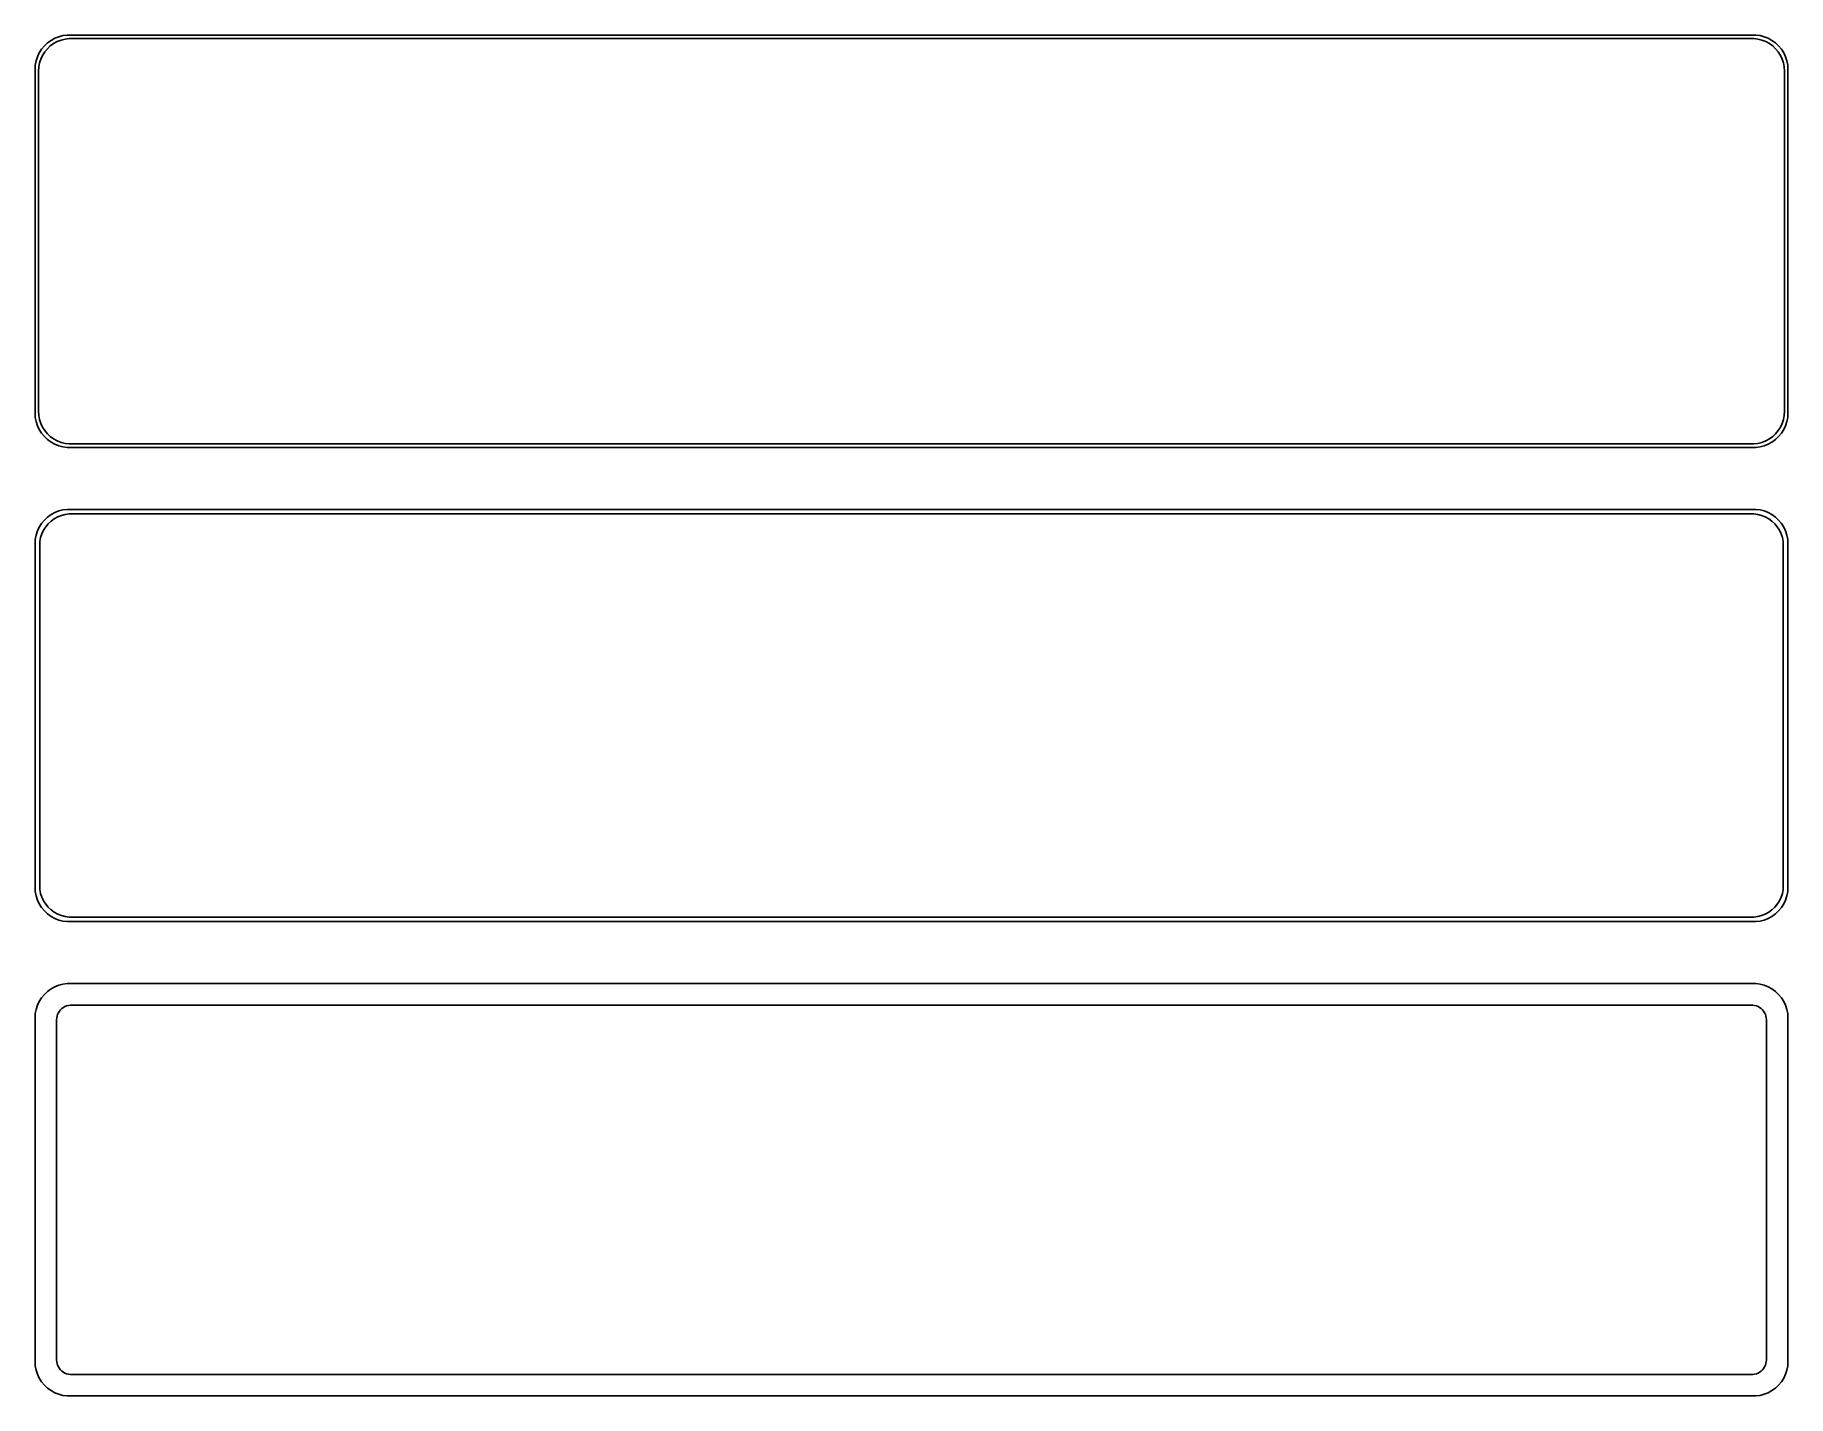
# Model space of a CAD drawing. Header units: metres. Extents: x -128 to 128, y 177 to 375.
import ezdxf

# ---------------------------------------------------------------- set-up
doc = ezdxf.new("R2010")
doc.units = ezdxf.units.M

msp = doc.modelspace()

# ---------------------------------------------------------------- linework, layer by layer
for p, q in [((-123.437, 374.911), (-124.045, 374.755)), ((-122.814, 374.99), (-123.437, 374.911)), ((122.814, 374.99), (-122.814, 374.99)), ((123.437, 374.911), (122.814, 374.99)), ((124.045, 374.755), (123.437, 374.911)), ((-126.882, 372.409), (-127.149, 371.841)), ((-126.545, 372.939), (-126.882, 372.409)), ((-126.145, 373.423), (-126.545, 372.939)), ((-126.412, 372.038), (-126.093, 372.542)), ((-125.687, 373.853), (-126.145, 373.423)), ((-126.093, 372.542), (-125.713, 373.002)), ((-125.713, 373.002), (-125.278, 373.41)), ((-125.179, 374.222), (-125.687, 373.853)), ((-125.278, 373.41), (-124.795, 373.761)), ((-124.629, 374.524), (-125.179, 374.222)), ((-124.795, 373.761), (-124.272, 374.048)), ((-124.045, 374.755), (-124.629, 374.524)), ((-124.272, 374.048), (-123.718, 374.268)), ((-123.718, 374.268), (-123.14, 374.416)), ((-123.14, 374.416), (-122.548, 374.491)), ((-122.548, 374.491), (122.548, 374.491)), ((122.548, 374.491), (123.14, 374.416)), ((123.14, 374.416), (123.718, 374.268)), ((123.718, 374.268), (124.272, 374.048)), ((124.629, 374.524), (124.045, 374.755)), ((124.272, 374.048), (124.795, 373.761)), ((125.179, 374.222), (124.629, 374.524)), ((124.795, 373.761), (125.278, 373.41)), ((125.687, 373.853), (125.179, 374.222)), ((125.278, 373.41), (125.713, 373.002)), ((126.145, 373.423), (125.687, 373.853)), ((125.713, 373.002), (126.093, 372.542)), ((126.093, 372.542), (126.412, 372.038)), ((126.545, 372.939), (126.145, 373.423)), ((126.882, 372.409), (126.545, 372.939)), ((127.149, 371.841), (126.882, 372.409)), ((-127.461, 370.627), (-127.5, 370)), ((-127.5, 370), (-127.5, 320)), ((-127.343, 371.243), (-127.461, 370.627)), ((-127.149, 371.841), (-127.343, 371.243)), ((-127, 369.75), (-126.963, 370.345)), ((-127, 320.25), (-127, 369.75)), ((-126.963, 370.345), (-126.851, 370.931)), ((-126.851, 370.931), (-126.666, 371.499)), ((-126.666, 371.499), (-126.412, 372.038)), ((126.412, 372.038), (126.666, 371.499)), ((126.666, 371.499), (126.851, 370.931)), ((126.851, 370.931), (126.963, 370.345)), ((126.963, 370.345), (127, 369.75)), ((127, 369.75), (127, 320.25)), ((127.343, 371.243), (127.149, 371.841)), ((127.461, 370.627), (127.343, 371.243)), ((127.5, 370), (127.461, 370.627)), ((127.5, 320), (127.5, 370)), ((-127.5, 320), (-127.461, 319.373)), ((-127.461, 319.373), (-127.343, 318.757)), ((-127.343, 318.757), (-127.149, 318.159)), ((-126.963, 319.655), (-127, 320.25)), ((-126.851, 319.069), (-126.963, 319.655)), ((-126.666, 318.501), (-126.851, 319.069)), ((126.851, 319.069), (126.666, 318.501)), ((126.963, 319.655), (126.851, 319.069)), ((127, 320.25), (126.963, 319.655)), ((127.149, 318.159), (127.343, 318.757)), ((127.343, 318.757), (127.461, 319.373)), ((127.461, 319.373), (127.5, 320)), ((-127.149, 318.159), (-126.882, 317.591)), ((-126.882, 317.591), (-126.545, 317.061)), ((-126.412, 317.962), (-126.666, 318.501)), ((-126.545, 317.061), (-126.145, 316.577)), ((-126.093, 317.458), (-126.412, 317.962)), ((-126.145, 316.577), (-125.687, 316.147)), ((-125.713, 316.998), (-126.093, 317.458)), ((-125.278, 316.59), (-125.713, 316.998)), ((-124.795, 316.239), (-125.278, 316.59)), ((-124.272, 315.952), (-124.795, 316.239)), ((124.795, 316.239), (124.272, 315.952)), ((125.278, 316.59), (124.795, 316.239)), ((125.713, 316.998), (125.278, 316.59)), ((125.687, 316.147), (126.145, 316.577)), ((126.093, 317.458), (125.713, 316.998)), ((126.412, 317.962), (126.093, 317.458)), ((126.145, 316.577), (126.545, 317.061)), ((126.666, 318.501), (126.412, 317.962)), ((126.545, 317.061), (126.882, 317.591)), ((126.882, 317.591), (127.149, 318.159)), ((-125.687, 316.147), (-125.179, 315.778)), ((-125.179, 315.778), (-124.629, 315.476)), ((-124.629, 315.476), (-124.045, 315.245)), ((-123.718, 315.732), (-124.272, 315.952)), ((-124.045, 315.245), (-123.437, 315.089)), ((-123.14, 315.584), (-123.718, 315.732)), ((-123.437, 315.089), (-122.814, 315.01)), ((-122.548, 315.509), (-123.14, 315.584)), ((-122.814, 315.01), (122.814, 315.01)), ((122.548, 315.509), (-122.548, 315.509)), ((123.14, 315.584), (122.548, 315.509)), ((122.814, 315.01), (123.437, 315.089)), ((123.718, 315.732), (123.14, 315.584)), ((123.437, 315.089), (124.045, 315.245)), ((124.272, 315.952), (123.718, 315.732)), ((124.045, 315.245), (124.629, 315.476)), ((124.629, 315.476), (125.179, 315.778)), ((125.179, 315.778), (125.687, 316.147)), ((-126.545, 303.939), (-126.882, 303.409)), ((-126.145, 304.423), (-126.545, 303.939)), ((-125.687, 304.853), (-126.145, 304.423)), ((-125.954, 303.441), (-125.588, 303.884)), ((-125.179, 305.222), (-125.687, 304.853)), ((-125.588, 303.884), (-125.168, 304.278)), ((-124.629, 305.524), (-125.179, 305.222)), ((-125.168, 304.278), (-124.703, 304.616)), ((-124.703, 304.616), (-124.199, 304.893)), ((-124.045, 305.755), (-124.629, 305.524)), ((-124.199, 304.893), (-123.665, 305.104)), ((-123.437, 305.911), (-124.045, 305.755)), ((-123.665, 305.104), (-123.108, 305.247)), ((-122.814, 305.99), (-123.437, 305.911)), ((-123.108, 305.247), (-122.537, 305.319)), ((122.814, 305.99), (-122.814, 305.99)), ((-122.537, 305.319), (122.537, 305.319)), ((122.537, 305.319), (123.108, 305.247)), ((123.437, 305.911), (122.814, 305.99)), ((123.108, 305.247), (123.665, 305.104)), ((124.045, 305.755), (123.437, 305.911)), ((123.665, 305.104), (124.199, 304.893)), ((124.629, 305.524), (124.045, 305.755)), ((124.199, 304.893), (124.703, 304.616)), ((125.179, 305.222), (124.629, 305.524)), ((124.703, 304.616), (125.168, 304.278)), ((125.168, 304.278), (125.588, 303.884)), ((125.687, 304.853), (125.179, 305.222)), ((125.588, 303.884), (125.954, 303.441)), ((126.145, 304.423), (125.687, 304.853)), ((126.545, 303.939), (126.145, 304.423)), ((126.882, 303.409), (126.545, 303.939)), ((-127.461, 301.627), (-127.5, 301)), ((-127.5, 301), (-127.5, 251)), ((-127.343, 302.243), (-127.461, 301.627)), ((-127.149, 302.841), (-127.343, 302.243)), ((-126.882, 303.409), (-127.149, 302.841)), ((-126.828, 300.75), (-126.792, 301.324)), ((-126.792, 301.324), (-126.685, 301.889)), ((-126.685, 301.889), (-126.507, 302.435)), ((-126.507, 302.435), (-126.262, 302.956)), ((-126.262, 302.956), (-125.954, 303.441)), ((125.954, 303.441), (126.262, 302.956)), ((126.262, 302.956), (126.507, 302.435)), ((126.507, 302.435), (126.685, 301.889)), ((126.685, 301.889), (126.792, 301.324)), ((126.792, 301.324), (126.828, 300.75)), ((127.149, 302.841), (126.882, 303.409)), ((127.343, 302.243), (127.149, 302.841)), ((127.461, 301.627), (127.343, 302.243)), ((127.5, 301), (127.461, 301.627)), ((127.5, 251), (127.5, 301)), ((-126.828, 251.25), (-126.828, 300.75)), ((126.828, 300.75), (126.828, 251.25)), ((-127.5, 251), (-127.461, 250.373)), ((-127.461, 250.373), (-127.343, 249.757)), ((-126.792, 250.676), (-126.828, 251.25)), ((-126.685, 250.111), (-126.792, 250.676)), ((-126.507, 249.565), (-126.685, 250.111)), ((126.685, 250.111), (126.507, 249.565)), ((126.792, 250.676), (126.685, 250.111)), ((126.828, 251.25), (126.792, 250.676)), ((127.343, 249.757), (127.461, 250.373)), ((127.461, 250.373), (127.5, 251)), ((-127.343, 249.757), (-127.149, 249.159)), ((-127.149, 249.159), (-126.882, 248.591)), ((-126.882, 248.591), (-126.545, 248.061)), ((-126.545, 248.061), (-126.145, 247.577)), ((-126.262, 249.044), (-126.507, 249.565)), ((-125.954, 248.559), (-126.262, 249.044)), ((-126.145, 247.577), (-125.687, 247.147)), ((-125.588, 248.116), (-125.954, 248.559)), ((-125.168, 247.722), (-125.588, 248.116)), ((-124.703, 247.384), (-125.168, 247.722)), ((-124.199, 247.107), (-124.703, 247.384)), ((124.703, 247.384), (124.199, 247.107)), ((125.168, 247.722), (124.703, 247.384)), ((125.588, 248.116), (125.168, 247.722)), ((125.954, 248.559), (125.588, 248.116)), ((125.687, 247.147), (126.145, 247.577)), ((126.262, 249.044), (125.954, 248.559)), ((126.145, 247.577), (126.545, 248.061)), ((126.507, 249.565), (126.262, 249.044)), ((126.545, 248.061), (126.882, 248.591)), ((126.882, 248.591), (127.149, 249.159)), ((127.149, 249.159), (127.343, 249.757)), ((-125.687, 247.147), (-125.179, 246.778)), ((-125.179, 246.778), (-124.629, 246.476)), ((-124.629, 246.476), (-124.045, 246.245)), ((-123.665, 246.896), (-124.199, 247.107)), ((-124.045, 246.245), (-123.437, 246.089)), ((-123.108, 246.753), (-123.665, 246.896)), ((-123.437, 246.089), (-122.814, 246.01)), ((-122.537, 246.681), (-123.108, 246.753)), ((-122.814, 246.01), (122.814, 246.01)), ((122.537, 246.681), (-122.537, 246.681)), ((123.108, 246.753), (122.537, 246.681)), ((122.814, 246.01), (123.437, 246.089)), ((123.665, 246.896), (123.108, 246.753)), ((123.437, 246.089), (124.045, 246.245)), ((124.199, 247.107), (123.665, 246.896)), ((124.045, 246.245), (124.629, 246.476)), ((124.629, 246.476), (125.179, 246.778)), ((125.179, 246.778), (125.687, 247.147)), ((-126.545, 234.939), (-126.882, 234.409)), ((-126.145, 235.423), (-126.545, 234.939)), ((-125.687, 235.853), (-126.145, 235.423)), ((-125.179, 236.222), (-125.687, 235.853)), ((-124.629, 236.524), (-125.179, 236.222)), ((-124.045, 236.755), (-124.629, 236.524)), ((-123.437, 236.911), (-124.045, 236.755)), ((-122.814, 236.99), (-123.437, 236.911)), ((122.814, 236.99), (-122.814, 236.99)), ((123.437, 236.911), (122.814, 236.99)), ((124.045, 236.755), (123.437, 236.911)), ((124.629, 236.524), (124.045, 236.755)), ((125.179, 236.222), (124.629, 236.524)), ((125.687, 235.853), (125.179, 236.222)), ((126.145, 235.423), (125.687, 235.853)), ((126.545, 234.939), (126.145, 235.423)), ((126.882, 234.409), (126.545, 234.939)), ((-127.461, 232.627), (-127.5, 232)), ((-127.343, 233.243), (-127.461, 232.627)), ((-127.149, 233.841), (-127.343, 233.243)), ((-126.882, 234.409), (-127.149, 233.841)), ((-124.343, 232.014), (-124.293, 232.275)), ((-124.293, 232.275), (-124.211, 232.527)), ((-124.211, 232.527), (-124.099, 232.766)), ((-124.099, 232.766), (-123.957, 232.99)), ((-123.957, 232.99), (-123.788, 233.194)), ((-123.788, 233.194), (-123.595, 233.375)), ((-123.595, 233.375), (-123.38, 233.531)), ((-123.38, 233.531), (-123.148, 233.659)), ((-123.148, 233.659), (-122.902, 233.756)), ((-122.902, 233.756), (-122.645, 233.822)), ((-122.645, 233.822), (-122.382, 233.855)), ((-122.382, 233.855), (122.382, 233.855)), ((122.382, 233.855), (122.645, 233.822)), ((122.645, 233.822), (122.902, 233.756)), ((122.902, 233.756), (123.148, 233.659)), ((123.148, 233.659), (123.38, 233.531)), ((123.38, 233.531), (123.595, 233.375)), ((123.595, 233.375), (123.788, 233.194)), ((123.788, 233.194), (123.957, 232.99)), ((123.957, 232.99), (124.099, 232.766)), ((124.099, 232.766), (124.211, 232.527)), ((124.211, 232.527), (124.293, 232.275)), ((124.293, 232.275), (124.343, 232.014)), ((127.149, 233.841), (126.882, 234.409)), ((127.343, 233.243), (127.149, 233.841)), ((127.461, 232.627), (127.343, 233.243)), ((127.5, 232), (127.461, 232.627)), ((-127.5, 232), (-127.5, 182)), ((-124.36, 231.75), (-124.343, 232.014)), ((-124.36, 182.25), (-124.36, 231.75)), ((124.343, 232.014), (124.36, 231.75)), ((124.36, 231.75), (124.36, 182.25)), ((127.5, 182), (127.5, 232)), ((-127.5, 182), (-127.461, 181.373)), ((-127.461, 181.373), (-127.343, 180.757)), ((-124.343, 181.986), (-124.36, 182.25)), ((-124.293, 181.725), (-124.343, 181.986)), ((-124.211, 181.473), (-124.293, 181.725)), ((-124.099, 181.234), (-124.211, 181.473)), ((-123.957, 181.01), (-124.099, 181.234)), ((124.099, 181.234), (123.957, 181.01)), ((124.211, 181.473), (124.099, 181.234)), ((124.293, 181.725), (124.211, 181.473)), ((124.343, 181.986), (124.293, 181.725)), ((124.36, 182.25), (124.343, 181.986)), ((127.343, 180.757), (127.461, 181.373)), ((127.461, 181.373), (127.5, 182)), ((-127.343, 180.757), (-127.149, 180.159)), ((-127.149, 180.159), (-126.882, 179.591)), ((-126.882, 179.591), (-126.545, 179.061)), ((-126.545, 179.061), (-126.145, 178.577)), ((-126.145, 178.577), (-125.687, 178.147)), ((-123.788, 180.806), (-123.957, 181.01)), ((-123.595, 180.625), (-123.788, 180.806)), ((-123.38, 180.469), (-123.595, 180.625)), ((-123.148, 180.341), (-123.38, 180.469)), ((-122.902, 180.244), (-123.148, 180.341)), ((-122.645, 180.178), (-122.902, 180.244)), ((-122.382, 180.145), (-122.645, 180.178)), ((122.382, 180.145), (-122.382, 180.145)), ((122.645, 180.178), (122.382, 180.145)), ((122.902, 180.244), (122.645, 180.178)), ((123.148, 180.341), (122.902, 180.244)), ((123.38, 180.469), (123.148, 180.341)), ((123.595, 180.625), (123.38, 180.469)), ((123.788, 180.806), (123.595, 180.625)), ((123.957, 181.01), (123.788, 180.806)), ((125.687, 178.147), (126.145, 178.577)), ((126.145, 178.577), (126.545, 179.061)), ((126.545, 179.061), (126.882, 179.591)), ((126.882, 179.591), (127.149, 180.159)), ((127.149, 180.159), (127.343, 180.757)), ((-125.687, 178.147), (-125.179, 177.778)), ((-125.179, 177.778), (-124.629, 177.476)), ((-124.629, 177.476), (-124.045, 177.245)), ((-124.045, 177.245), (-123.437, 177.089)), ((-123.437, 177.089), (-122.814, 177.01)), ((-122.814, 177.01), (122.814, 177.01)), ((122.814, 177.01), (123.437, 177.089)), ((123.437, 177.089), (124.045, 177.245)), ((124.045, 177.245), (124.629, 177.476)), ((124.629, 177.476), (125.179, 177.778)), ((125.179, 177.778), (125.687, 178.147))]:
    msp.add_line(p, q)

doc.saveas('drawing.dxf')
